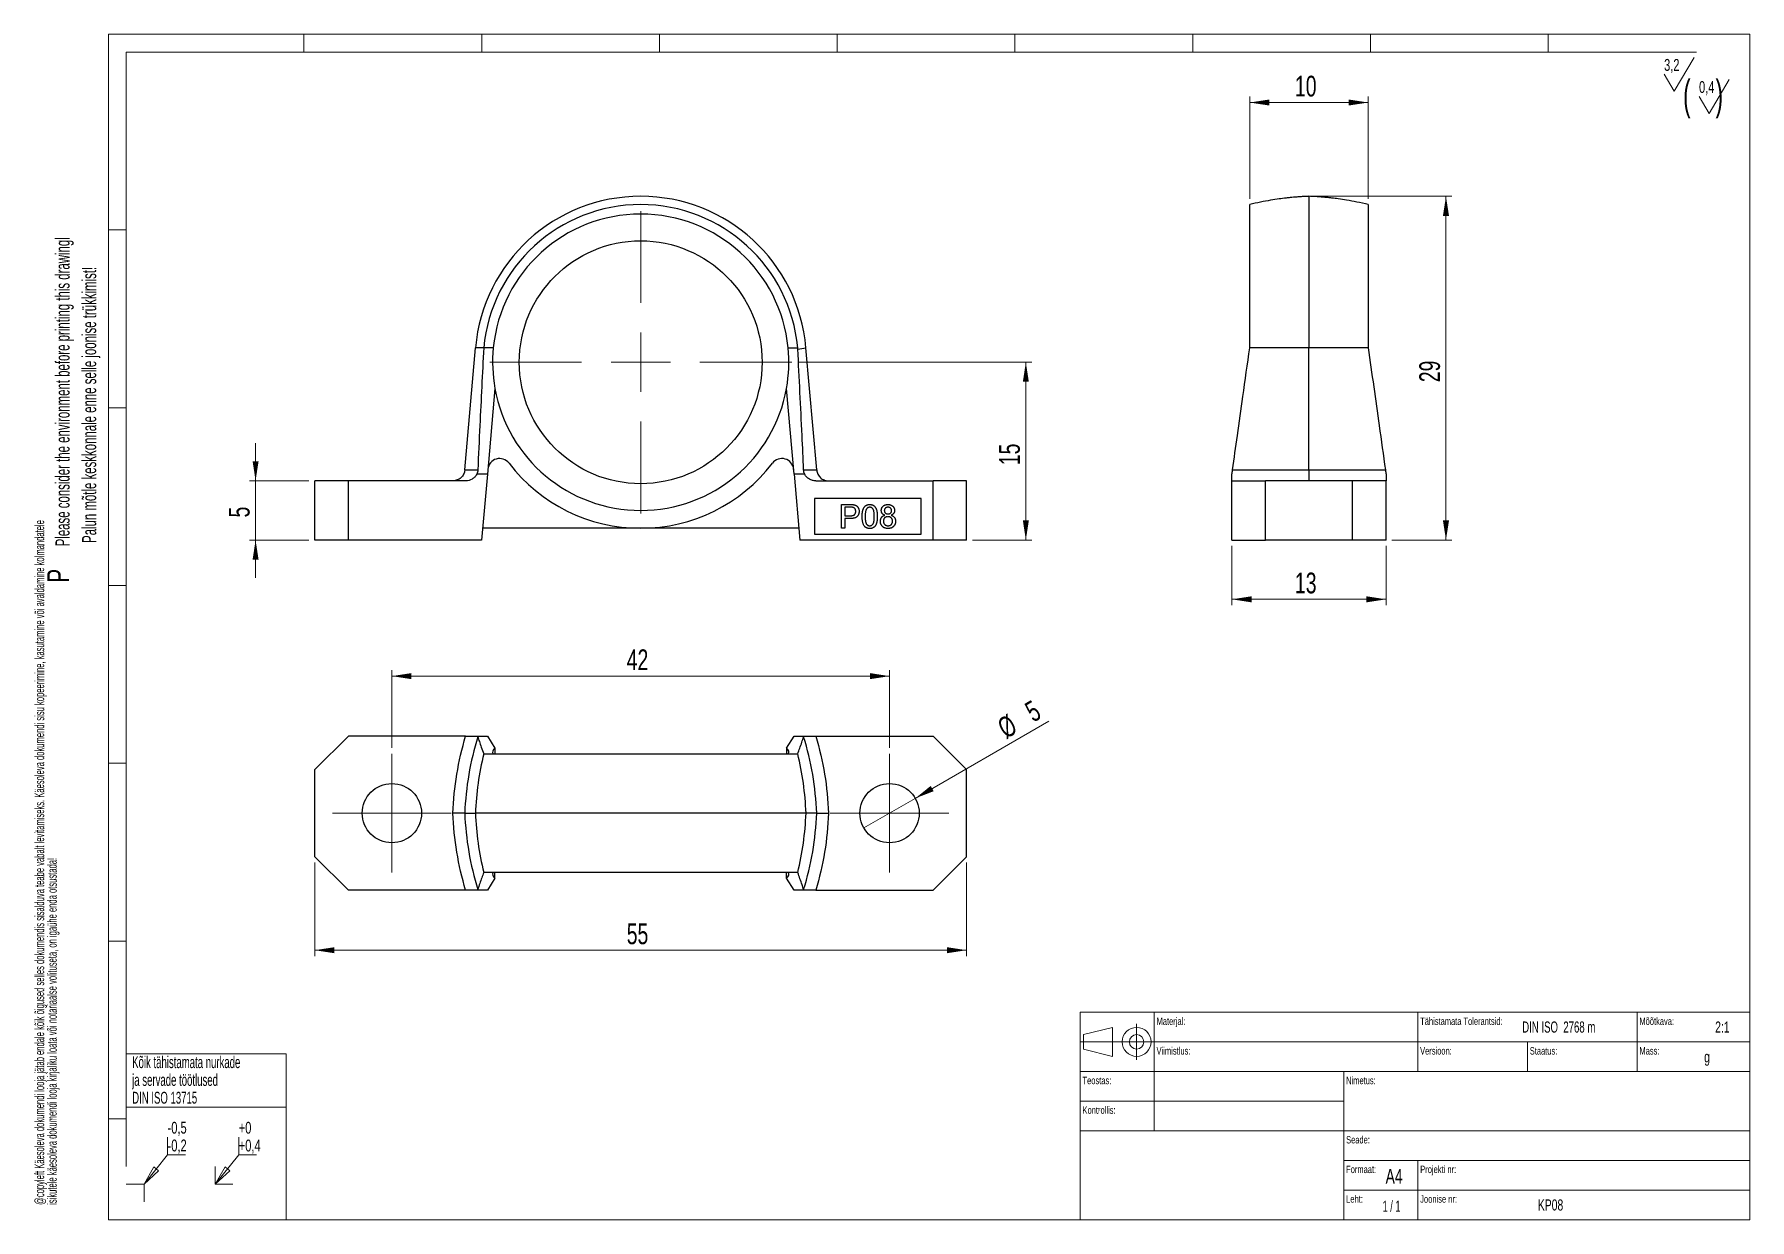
# Model space of a CAD drawing. Header units: millimetres. Extents: x 2 to 292, y 5 to 205.
import ezdxf

# ---------------------------------------------------------------- set-up
doc = ezdxf.new("R2010")
doc.units = ezdxf.units.MM
doc.linetypes.add('CENTERX2', pattern=[20.32, 12.7, -2.54, 2.54, -2.54])
doc.styles.add('SLDTEXTSTYLE0', font='TXT', dxfattribs={"width": 0.7})
doc.styles.add('SLDTEXTSTYLE1', font='TXT', dxfattribs={"width": 0.605})
doc.styles.add('SLDTEXTSTYLE2', font='TXT', dxfattribs={"width": 0.566667})
doc.styles.add('SLDTEXTSTYLE3', font='TXT', dxfattribs={"width": 0.62})
doc.styles.add('SLDTEXTSTYLE4', font='TXT', dxfattribs={"width": 0.646667})
doc.dimstyles.new('SLDDIMSTYLE0', dxfattribs={"dimtxt": 3.5, "dimasz": 3.302, "dimexe": 0, "dimexo": 0.0625, "dimgap": 0.875, "dimtad": 1, "dimlfac": 0.5, "dimrnd": 1e-09, "dimzin": 12, "dimdsep": 46, "dimtxsty": 'SLDTEXTSTYLE0', "dimsah": 1, "dimcen": 0.09, "dimadec": 0, "dimazin": 3, "dimtfac": 1, "dimtofl": 0, "dimtmove": 0, "dimatfit": 3, "dimfxl": 0, "dimfrac": 2, "dimtolj": 1, "dimtzin": 12, "dimarcsym": 0})
doc.dimstyles.new('SLDDIMSTYLE1', dxfattribs={"dimtxt": 3.5, "dimasz": 3.302, "dimexe": 0, "dimexo": 0.0625, "dimgap": 0.875, "dimtad": 1, "dimlfac": 0.5, "dimrnd": 1e-09, "dimzin": 12, "dimdsep": 46, "dimtxsty": 'SLDTEXTSTYLE0', "dimsah": 1, "dimcen": 0.09, "dimadec": 0, "dimazin": 3, "dimtfac": 1, "dimtmove": 0, "dimatfit": 0, "dimfxl": 0, "dimfrac": 2, "dimtolj": 1, "dimtzin": 12, "dimarcsym": 0})
doc.dimstyles.new('SLDDIMSTYLE2', dxfattribs={"dimtxt": 3.5, "dimasz": 3.302, "dimexe": 0, "dimexo": 0.0625, "dimgap": 0.875, "dimtad": 1, "dimlfac": 0.5, "dimrnd": 1e-09, "dimzin": 12, "dimdsep": 46, "dimtxsty": 'SLDTEXTSTYLE0', "dimblk1": 'NONE', "dimsah": 1, "dimcen": 0, "dimadec": 0, "dimazin": 3, "dimtfac": 1, "dimtmove": 0, "dimatfit": 3, "dimldrblk": 'NONE', "dimfxl": 0, "dimfrac": 2, "dimtolj": 1, "dimtzin": 12, "dimarcsym": 0})

# ---------------------------------------------------------------- blocks, each defined once
blk = doc.blocks.new('SW_NOTE_0')
at = {"color": 0, "linetype": 'Continuous', "lineweight": 0, "char_height": 2, "attachment_point": 1, "style": 'SLDTEXTSTYLE0'}
for s, insert in [('-0,5', (0, 2.58)), ('-0,2', (0, -0.42))]:
    blk.add_mtext(s, dxfattribs=dict(at, insert=insert))
blk = doc.blocks.new('Block5')
at = {"color": 7, "linetype": 'Continuous', "lineweight": 0}
blk.add_blockref('SW_NOTE_0', (0, 2.99), dxfattribs=at)
blk = doc.blocks.new('SW_NOTE_2')
at = {"color": 0, "linetype": 'Continuous', "lineweight": 0, "char_height": 2, "attachment_point": 1, "style": 'SLDTEXTSTYLE0'}
for s, insert in [('+0', (0, 2.58)), ('+0,4', (0, -0.42))]:
    blk.add_mtext(s, dxfattribs=dict(at, insert=insert))
blk = doc.blocks.new('Block9')
at = {"color": 7, "linetype": 'Continuous', "lineweight": 0}
blk.add_blockref('SW_NOTE_2', (0.01, 2.98), dxfattribs=at)
blk = doc.blocks.new('SW_NOTE_1')
at = {"color": 0, "linetype": 'Continuous', "lineweight": 0, "char_height": 2, "attachment_point": 1, "style": 'SLDTEXTSTYLE1'}
for s, insert in [('Kõik tähistamata nurkade', (0, 2.58)), ('ja servade töötlused', (0, -0.42)), ('DIN ISO 13715', (0, -3.42))]:
    blk.add_mtext(s, dxfattribs=dict(at, insert=insert))
blk = doc.blocks.new('Block7')
at = {"color": 7, "linetype": 'Continuous', "lineweight": 0}
blk.add_blockref('SW_NOTE_1', (-3.67, 5.9), dxfattribs=at)
blk = doc.blocks.new('SW_NOTE_3')
at = {"color": 0, "linetype": 'Continuous', "lineweight": 0, "attachment_point": 1, "rotation": 90}
for s, insert, char_height, style in [('Please consider the environment before printing this drawingl', (-3.38, 6.11), 2.3813, 'SLDTEXTSTYLE1'), ('Palun mõtle keskkonnale enne selle joonise trükkimist!', (1.11, 6.68), 2.3813, 'SLDTEXTSTYLE1'), ('P', (-4.77, 0), 3.7, 'SLDTEXTSTYLE0')]:
    blk.add_mtext(s, dxfattribs=dict(at, insert=insert, char_height=char_height, style=style))
blk = doc.blocks.new('SW_NOTE_4')
at = {"color": 0, "linetype": 'Continuous', "lineweight": 0, "char_height": 1.5875, "attachment_point": 1, "rotation": 90, "style": 'SLDTEXTSTYLE1'}
for s, insert in [('@copyleft Käesoleva dokumendi looja jätab endale kõik õigused selles dokumendis sisalduva teabe vabalt levitamiseks. Käesoleva dokumendi sisu kopeerimine, kasutamine või avaldamine kolmandatele', (-2.05, 0)), ('isikutele käesoleva dokumendi looja kirjaliku loata või notariaalse volituseta, on igaühe enda otsustada!', (0.07, 0))]:
    blk.add_mtext(s, dxfattribs=dict(at, insert=insert))
blk = doc.blocks.new('SW_SFSYMBOL_0')
at = {"color": 0, "linetype": 'Continuous', "lineweight": 0}
for q in [(5.06, 2.86), (0, 0)]:
    blk.add_line((1.69, -2.86), q, dxfattribs=at)
at = {"color": 0, "linetype": 'Continuous', "lineweight": 0, "insert": (0, 2.58), "char_height": 2, "attachment_point": 1, "style": 'SLDTEXTSTYLE0'}
blk.add_mtext('3,2', dxfattribs=at)
blk = doc.blocks.new('SW_SFSYMBOL_1')
at = {"color": 0, "linetype": 'Continuous', "lineweight": 0}
for q in [(5.06, 2.86), (0, 0)]:
    blk.add_line((1.69, -2.86), q, dxfattribs=at)
at = {"color": 0, "linetype": 'Continuous', "lineweight": 0, "insert": (0, 2.58), "char_height": 2, "attachment_point": 1, "style": 'SLDTEXTSTYLE0'}
blk.add_mtext('0,4', dxfattribs=at)
blk = doc.blocks.new('_D')
at = {"color": 7, "linetype": 'Continuous', "lineweight": 18}
for p, q in [((131.33, 149.67), (170.83, 149.67)), ((169.83, 119.67), (169.83, 149.67)), ((160.83, 119.67), (170.83, 119.67))]:
    blk.add_line(p, q, dxfattribs=at)
for points in [[(169.83, 149.67), (169.33, 146.37), (170.34, 146.37)], [(169.83, 119.67), (170.34, 122.97), (169.33, 122.97)]]:
    blk.add_solid(points, dxfattribs=at)
at = {"color": 7, "linetype": 'Continuous', "lineweight": 18, "insert": (165.32, 132.3), "char_height": 3.5, "attachment_point": 1, "rotation": 90, "style": 'SLDTEXTSTYLE0'}
blk.add_mtext('15', dxfattribs=at)
blk = doc.blocks.new('_D_1')
at = {"color": 7, "linetype": 'Continuous', "lineweight": 18}
for p, q in [((39.83, 129.67), (39.83, 136.02)), ((48.83, 129.67), (38.83, 129.67)), ((39.83, 119.67), (39.83, 129.67)), ((48.83, 119.67), (38.83, 119.67)), ((39.83, 119.67), (39.83, 113.32))]:
    blk.add_line(p, q, dxfattribs=at)
for points in [[(39.83, 129.67), (40.34, 132.97), (39.33, 132.97)], [(39.83, 119.67), (39.33, 116.37), (40.34, 116.37)]]:
    blk.add_solid(points, dxfattribs=at)
at = {"color": 7, "linetype": 'Continuous', "lineweight": 18, "insert": (35.32, 123.48), "char_height": 3.5, "attachment_point": 1, "rotation": 90, "style": 'SLDTEXTSTYLE0'}
blk.add_mtext('5', dxfattribs=at)
blk = doc.blocks.new('SW_CENTERMARKSYMBOL_0')
at = {"color": 0, "linetype": 'Continuous', "lineweight": 18}
for p, q in [((0, 10), (0, 25.49)), ((0, 0), (0, 5)), ((-10, 0), (-25.49, 0)), ((0, 0), (-5, 0)), ((0, 0), (0, -5)), ((0, 0), (5, 0)), ((10, 0), (25.49, 0)), ((0, -10), (0, -25.49))]:
    blk.add_line(p, q, dxfattribs=at)
blk = doc.blocks.new('_D_2')
at = {"color": 7, "linetype": 'Continuous', "lineweight": 18}
for p, q in [((218.62, 177.67), (241.74, 177.67)), ((240.74, 177.67), (240.74, 119.67)), ((231.62, 119.67), (241.74, 119.67))]:
    blk.add_line(p, q, dxfattribs=at)
for points in [[(240.74, 177.67), (240.23, 174.37), (241.25, 174.37)], [(240.74, 119.67), (241.25, 122.97), (240.23, 122.97)]]:
    blk.add_solid(points, dxfattribs=at)
at = {"color": 7, "linetype": 'Continuous', "lineweight": 18, "insert": (236.23, 146.3), "char_height": 3.5, "attachment_point": 1, "rotation": 90, "style": 'SLDTEXTSTYLE0'}
blk.add_mtext('29', dxfattribs=at)
blk = doc.blocks.new('_D_3')
at = {"color": 7, "linetype": 'Continuous', "lineweight": 18}
for p, q in [((204.62, 118.67), (204.62, 108.67)), ((230.62, 118.67), (230.62, 108.67)), ((204.62, 109.67), (230.62, 109.67))]:
    blk.add_line(p, q, dxfattribs=at)
for points in [[(204.62, 109.67), (207.92, 109.16), (207.92, 110.18)], [(230.62, 109.67), (227.32, 110.18), (227.32, 109.16)]]:
    blk.add_solid(points, dxfattribs=at)
at = {"color": 7, "linetype": 'Continuous', "lineweight": 18, "insert": (215.25, 114.18), "char_height": 3.5, "attachment_point": 1, "style": 'SLDTEXTSTYLE0'}
blk.add_mtext('13', dxfattribs=at)
blk = doc.blocks.new('_D_4')
at = {"color": 7, "linetype": 'Continuous', "lineweight": 18}
for p, q in [((207.62, 177.27), (207.62, 194.49)), ((227.62, 177.27), (227.62, 194.49)), ((227.62, 193.49), (207.62, 193.49))]:
    blk.add_line(p, q, dxfattribs=at)
for points in [[(207.62, 193.49), (210.92, 192.99), (210.92, 194)], [(227.62, 193.49), (224.32, 194), (224.32, 192.99)]]:
    blk.add_solid(points, dxfattribs=at)
at = {"color": 7, "linetype": 'Continuous', "lineweight": 18, "insert": (215.25, 198.01), "char_height": 3.5, "attachment_point": 1, "style": 'SLDTEXTSTYLE0'}
blk.add_mtext('10', dxfattribs=at)
blk = doc.blocks.new('_D_5')
at = {"color": 7, "linetype": 'Continuous', "lineweight": 18}
for q in [(173.69, 89.09), (142.5, 71.09)]:
    blk.add_line((151.16, 76.09), q, dxfattribs=at)
blk.add_solid([(151.16, 76.09), (154.28, 77.3), (153.77, 78.18)], dxfattribs=at)
at = {"color": 7, "linetype": 'Continuous', "lineweight": 18, "char_height": 3.5, "attachment_point": 1, "rotation": 30, "style": 'SLDTEXTSTYLE0'}
for s, insert in [('5', (169.35, 91.88)), ('%%c', (164.71, 89.1))]:
    blk.add_mtext(s, dxfattribs=dict(at, insert=insert))
blk = doc.blocks.new('_None')
blk = doc.blocks.new('_D_6')
at = {"color": 7, "linetype": 'Continuous', "lineweight": 18}
for p, q in [((62.83, 84.59), (62.83, 97.71)), ((146.83, 96.71), (62.83, 96.71)), ((146.83, 84.59), (146.83, 97.71))]:
    blk.add_line(p, q, dxfattribs=at)
for points in [[(62.83, 96.71), (66.14, 96.2), (66.14, 97.22)], [(146.83, 96.71), (143.53, 97.22), (143.53, 96.2)]]:
    blk.add_solid(points, dxfattribs=at)
at = {"color": 7, "linetype": 'Continuous', "lineweight": 18, "insert": (102.47, 101.22), "char_height": 3.5, "attachment_point": 1, "style": 'SLDTEXTSTYLE0'}
blk.add_mtext('42', dxfattribs=at)
blk = doc.blocks.new('_D_7')
at = {"color": 7, "linetype": 'Continuous', "lineweight": 18}
for p, q in [((49.83, 65.24), (49.83, 49.47)), ((159.83, 65.24), (159.83, 49.47)), ((49.83, 50.47), (159.83, 50.47))]:
    blk.add_line(p, q, dxfattribs=at)
for points in [[(49.83, 50.47), (53.14, 49.96), (53.14, 50.97)], [(159.83, 50.47), (156.53, 50.97), (156.53, 49.96)]]:
    blk.add_solid(points, dxfattribs=at)
at = {"color": 7, "linetype": 'Continuous', "lineweight": 18, "insert": (102.47, 54.98), "char_height": 3.5, "attachment_point": 1, "style": 'SLDTEXTSTYLE0'}
blk.add_mtext('55', dxfattribs=at)
blk = doc.blocks.new('SW_CENTERMARKSYMBOL_1')
at = {"color": 0, "linetype": 'Continuous', "lineweight": 18}
for p, q in [((0, 5), (0, 10)), ((0, 0), (0, 5)), ((-5, 0), (-10, 0)), ((0, 0), (-5, 0)), ((0, 0), (0, -5)), ((0, 0), (5, 0)), ((5, 0), (10, 0)), ((0, -5), (0, -10))]:
    blk.add_line(p, q, dxfattribs=at)
blk = doc.blocks.new('SW_CENTERMARKSYMBOL_2')
at = {"color": 0, "linetype": 'Continuous', "lineweight": 18}
for p, q in [((0, 5), (0, 10)), ((0, 0), (0, 5)), ((-5, 0), (-10, 0)), ((0, 0), (-5, 0)), ((0, 0), (0, -5)), ((0, 0), (5, 0)), ((5, 0), (10, 0)), ((0, -5), (0, -10))]:
    blk.add_line(p, q, dxfattribs=at)

msp = doc.modelspace()

# ---------------------------------------------------------------- linework, layer by layer
at = {"color": 7, "linetype": 'Continuous', "lineweight": 18}
for p, q in [((15, 205), (292, 205)), ((15, 205), (15, 5)), ((48, 205), (48, 202)), ((78, 205), (78, 202)), ((108, 205), (108, 202)), ((138, 205), (138, 202)), ((168, 205), (168, 202)), ((198, 205), (198, 202)), ((228, 205), (228, 202)), ((258, 205), (258, 202)), ((292, 205), (292, 5)), ((18, 202), (18, 14)), ((18, 202), (283, 202)), ((15, 172), (18, 172)), ((15, 142), (18, 142)), ((15, 112), (18, 112)), ((15, 82), (18, 82)), ((15, 52), (18, 52)), ((179, 30), (179, 40)), ((179, 40), (292, 40)), ((191.5, 30), (191.5, 40)), ((236, 30), (236, 40)), ((273, 40), (273, 30)), ((184.462, 37.44), (179.582, 36.22)), ((179.582, 36.22), (179.582, 33.78)), ((184.462, 32.56), (184.462, 37.44)), ((191.5, 35), (273, 35)), ((254.5, 35), (254.5, 30)), ((273, 35), (292, 35)), ((18, 33), (45, 33)), ((45, 33), (45, 5)), ((179.582, 33.78), (184.462, 32.56)), ((179, 30), (223.5, 30)), ((179, 30), (179, 5)), ((191.5, 30), (191.5, 20)), ((223.5, 20), (223.5, 30)), ((223.5, 30), (292, 30)), ((18, 24), (45, 24)), ((223.5, 25), (179, 25)), ((15, 22), (18, 22)), ((24.98, 18.948), (24.98, 15.948)), ((36.98, 18.948), (36.98, 15.948)), ((223.5, 20), (179, 20)), ((223.5, 15), (223.5, 20)), ((223.5, 20), (292, 20)), ((24.98, 15.948), (21, 11)), ((24.98, 15.948), (27.98, 15.948)), ((36.98, 15.948), (33, 11)), ((36.98, 15.948), (39.98, 15.948)), ((236, 15), (223.5, 15)), ((223.5, 15), (223.5, 5)), ((236, 5), (236, 15)), ((236, 15), (292, 15)), ((21, 11), (22.671, 13.891)), ((23.466, 13.252), (21, 11)), ((22.671, 13.891), (23.466, 13.252)), ((33, 11), (33, 14)), ((33, 11), (34.671, 13.891)), ((35.466, 13.252), (33, 11)), ((34.671, 13.891), (35.466, 13.252)), ((18, 11), (21, 11)), ((21, 11), (21, 8)), ((33, 11), (36, 11)), ((236, 10), (223.5, 10)), ((236, 10), (292, 10)), ((15, 5), (292, 5))]:
    msp.add_line(p, q, dxfattribs=at)
at = {"color": 7, "linetype": 'Continuous', "lineweight": 25}
for p, q in [((217.618, 177.667), (217.618, 152.108)), ((207.618, 152.108), (207.618, 176.273)), ((227.618, 176.273), (227.618, 152.108)), ((75.137, 131.493), (76.941, 152.108)), ((78.34, 152.108), (76.941, 152.108)), ((79.954, 152.108), (78.34, 152.108)), ((129.715, 152.108), (131.328, 152.108)), ((131.341, 151.863), (132.728, 152.108)), ((134.531, 131.493), (132.728, 152.108)), ((217.618, 152.108), (207.618, 152.108)), ((217.618, 131.493), (217.618, 152.108)), ((227.618, 152.108), (217.618, 152.108)), ((80.225, 145.267), (78.956, 130.761)), ((130.713, 130.761), (129.444, 145.267)), ((78.956, 130.761), (77.152, 130.761)), ((78.956, 130.761), (77.985, 119.667)), ((132.516, 130.761), (130.713, 130.761)), ((130.713, 130.761), (131.684, 119.667)), ((49.834, 119.667), (49.834, 129.667)), ((55.491, 129.667), (49.834, 129.667)), ((55.491, 119.667), (55.491, 129.667)), ((75.288, 129.667), (55.491, 129.667)), ((134.381, 129.667), (154.178, 129.667)), ((154.178, 119.667), (154.178, 129.667)), ((159.834, 129.667), (154.178, 129.667)), ((159.834, 119.667), (159.834, 129.667)), ((204.618, 129.667), (210.275, 129.667)), ((204.618, 119.667), (204.618, 129.667)), ((210.275, 119.667), (210.275, 129.667)), ((224.962, 129.667), (210.275, 129.667)), ((224.962, 119.667), (224.962, 129.667)), ((230.618, 129.667), (224.962, 129.667)), ((230.618, 119.667), (230.618, 129.667)), ((152.178, 126.667), (134.178, 126.667)), ((134.178, 126.667), (134.178, 120.667)), ((138.716, 121.667), (138.716, 125.667)), ((138.716, 125.667), (140.186, 125.667)), ((140.235, 125.206), (139.28, 125.206)), ((139.28, 125.206), (139.28, 123.77)), ((152.178, 120.667), (152.178, 126.667)), ((104.834, 121.667), (78.16, 121.667)), ((131.509, 121.667), (104.834, 121.667)), ((139.28, 121.667), (138.716, 121.667)), ((139.28, 123.77), (140.245, 123.77)), ((140.26, 123.308), (139.28, 123.308)), ((139.28, 123.308), (139.28, 121.667)), ((55.491, 119.667), (49.834, 119.667)), ((77.985, 119.667), (55.491, 119.667)), ((154.178, 119.667), (131.684, 119.667)), ((134.178, 120.667), (152.178, 120.667)), ((159.834, 119.667), (154.178, 119.667)), ((204.618, 119.667), (210.275, 119.667)), ((224.962, 119.667), (210.275, 119.667)), ((230.618, 119.667), (224.962, 119.667)), ((55.491, 86.588), (49.834, 80.931)), ((75.288, 86.588), (55.491, 86.588)), ((77.152, 86.588), (78.956, 86.588)), ((78.956, 86.588), (80.225, 84.549)), ((80.225, 84.549), (80.225, 83.588)), ((129.444, 84.549), (130.713, 86.588)), ((129.444, 84.549), (129.444, 83.588)), ((130.713, 86.588), (132.516, 86.588)), ((134.381, 86.588), (154.178, 86.588)), ((159.834, 80.931), (154.178, 86.588)), ((78.34, 83.588), (131.328, 83.588)), ((49.834, 66.245), (49.834, 80.931)), ((159.834, 66.245), (159.834, 80.931)), ((75.137, 73.588), (76.941, 73.588)), ((132.728, 73.588), (76.941, 73.588)), ((134.531, 73.588), (132.728, 73.588)), ((55.491, 60.588), (49.834, 66.245)), ((159.834, 66.245), (154.178, 60.588)), ((131.328, 63.588), (78.34, 63.588)), ((80.225, 62.627), (78.956, 60.588)), ((80.225, 62.627), (80.225, 63.588)), ((129.444, 62.627), (129.444, 63.588)), ((130.713, 60.588), (129.444, 62.627)), ((75.288, 60.588), (55.491, 60.588)), ((78.956, 60.588), (77.152, 60.588)), ((132.516, 60.588), (130.713, 60.588)), ((134.381, 60.588), (154.178, 60.588))]:
    msp.add_line(p, q, dxfattribs=at)
at = {"color": 7, "linetype": 'CENTERX2', "lineweight": 18}
for p, q in [((188.532, 38.022), (188.532, 31.977)), ((179, 35), (191.5, 35))]:
    msp.add_line(p, q, dxfattribs=at)
at = {"color": 7, "linetype": 'Continuous', "lineweight": 25}
for centre, radius in [((104.834, 149.667), 20.494), ((62.834, 73.588), 5), ((146.834, 73.588), 5)]:
    msp.add_circle(centre, radius, dxfattribs=at)
at = {"color": 7, "linetype": 'Continuous', "lineweight": 18}
for radius in [2.44, 1.22]:
    msp.add_circle((188.532, 35), radius, dxfattribs=at)
at = {"color": 7, "linetype": 'Continuous', "lineweight": 25}
for centre, radius, start, end in [((104.834, 149.667), 28, 5, 175), ((104.834, 149.667), 26.606, 5.26267, 174.73733), ((104.834, 149.667), 25, 5.60182, 174.39818), ((104.834, 149.667), 25, 174.39818, 190.13686), ((104.834, 149.667), 25, 349.86314, 5.60182), ((104.834, 149.667), 25, 190.13686, 349.86314), ((81.021, 131.421), 2, 37.45956, 175), ((128.648, 131.421), 2, 5, 142.54044), ((104.834, 149.667), 28, 217.45956, 322.54044), ((126.905, 71.693), 50, 166.23795, 177.82853), ((82.041, 71.697), 50.723, 2.13646, 13.59798), ((126.905, 75.482), 50, 182.17147, 193.76205), ((82.041, 75.479), 50.723, 346.40202, 357.86354)]:
    msp.add_arc(centre, radius, start, end, dxfattribs=at)
for centre, start_param, end_param in [((104.834, 83.931), 2.9646711, 3.2393628), ((104.834, 83.931), 6.1854152, 6.4601068), ((104.834, 63.245), 3.0438225, 3.3185142), ((104.834, 63.245), 6.1062638, 6.3809554)]:
    msp.add_ellipse(centre, major_axis=(25, 0), ratio=0.1405408, start_param=start_param, end_param=end_param, dxfattribs=at)
for points, knots in [([(217.618, 177.667), (217.338, 177.655), (216.846, 177.634), (216.21, 177.595), (215.755, 177.563), (215.375, 177.533), (214.955, 177.496), (214.404, 177.444), (213.597, 177.356), (212.495, 177.216), (211.06, 176.994), (209.398, 176.688), (208.225, 176.413), (207.609, 176.269)], [0, 0, 0, 0, 0.0830551, 0.1460246, 0.1888605, 0.2181803, 0.2589939, 0.3137121, 0.3823478, 0.4994622, 0.6429077, 0.8126353, 1, 1, 1, 1]), ([(227.628, 176.269), (226.982, 176.42), (225.768, 176.703), (224.075, 177.011), (222.67, 177.225), (221.628, 177.357), (220.887, 177.438), (220.28, 177.497), (219.583, 177.556), (218.675, 177.621), (217.995, 177.651), (217.618, 177.667)], [0, 0, 0, 0, 0.19650982, 0.36929436, 0.50969494, 0.61767035, 0.68071268, 0.73038334, 0.79837003, 0.8882677, 1, 1, 1, 1]), ([(78.34, 152.108), (78.224, 149.921), (78.111, 147.734), (78.002, 145.547), (77.892, 143.36), (77.785, 141.172), (77.682, 138.985), (77.563, 136.49), (77.45, 133.996), (77.34, 131.501)], [0, 0, 0, 0, 0.003316968, 0.003316968, 0.003316968, 0.006633936, 0.006633936, 0.006633936, 0.010416775, 0.010416775, 0.010416775, 0.010416775]), ([(132.329, 131.501), (132.244, 133.442), (132.156, 135.383), (132.065, 137.324), (131.952, 139.748), (131.836, 142.171), (131.715, 144.594), (131.594, 147.017), (131.47, 149.44), (131.341, 151.863)], [0.000373574, 0.000373574, 0.000373574, 0.000373574, 0.003316968, 0.003316968, 0.003316968, 0.006991834, 0.006991834, 0.006991834, 0.010666736, 0.010666736, 0.010666736, 0.010666736]), ([(204.722, 131.501), (204.995, 133.442), (205.268, 135.383), (205.541, 137.324), (205.848, 139.512), (206.156, 141.699), (206.463, 143.886), (206.848, 146.627), (207.233, 149.367), (207.618, 152.108)], [0.000373574, 0.000373574, 0.000373574, 0.000373574, 0.003316968, 0.003316968, 0.003316968, 0.006633936, 0.006633936, 0.006633936, 0.010790349, 0.010790349, 0.010790349, 0.010790349]), ([(227.618, 152.108), (227.926, 149.921), (228.233, 147.734), (228.541, 145.547), (228.848, 143.36), (229.155, 141.172), (229.463, 138.985), (229.813, 136.49), (230.164, 133.996), (230.515, 131.501)], [0, 0, 0, 0, 0.003316968, 0.003316968, 0.003316968, 0.006633936, 0.006633936, 0.006633936, 0.010416775, 0.010416775, 0.010416775, 0.010416775]), ([(75.137, 131.493), (75.116, 131.244), (75.048, 131.005), (74.829, 130.56), (74.678, 130.36), (74.313, 130.026), (74.099, 129.893), (73.64, 129.714), (73.39, 129.667), (73.144, 129.667)], [0, 0, 0, 0, 0.25, 0.25, 0.5, 0.5, 0.75, 0.75, 1, 1, 1, 1]), ([(77.152, 130.761), (77.063, 130.593), (76.951, 130.441), (76.687, 130.17), (76.536, 130.053), (76.047, 129.769), (75.67, 129.667), (75.288, 129.667)], [0, 0, 0, 0, 0.25, 0.25, 0.5, 0.5, 1, 1, 1, 1]), ([(134.381, 129.667), (134.19, 129.667), (134.003, 129.692), (133.638, 129.789), (133.46, 129.863), (133.134, 130.051), (132.982, 130.17), (132.719, 130.44), (132.606, 130.593), (132.516, 130.761)], [0, 0, 0, 0, 0.25, 0.25, 0.5, 0.5, 0.75, 0.75, 1, 1, 1, 1]), ([(134.531, 131.493), (134.553, 131.244), (134.62, 131.005), (134.84, 130.56), (134.991, 130.36), (135.355, 130.026), (135.569, 129.893), (136.029, 129.714), (136.279, 129.667), (136.525, 129.667)], [0, 0, 0, 0, 0.25, 0.25, 0.5, 0.5, 0.75, 0.75, 1, 1, 1, 1]), ([(204.618, 129.667), (204.618, 129.667), (204.618, 129.692), (204.618, 129.789), (204.618, 129.863), (204.618, 130.051), (204.618, 130.17), (204.618, 130.44), (204.618, 130.593), (204.618, 130.761)], [0, 0, 0, 0, 0.25, 0.25, 0.5, 0.5, 0.75, 0.75, 1, 1, 1, 1]), ([(204.722, 131.501), (206.813, 131.498), (208.939, 131.497), (213.253, 131.494), (215.432, 131.493), (217.618, 131.493)], [0, 0, 0, 0, 0.5, 0.5, 1, 1, 1, 1]), ([(217.618, 131.493), (217.618, 131.244), (217.618, 131.005), (217.618, 130.56), (217.618, 130.36), (217.618, 130.026), (217.618, 129.893), (217.618, 129.714), (217.618, 129.667), (217.618, 129.667)], [0, 0, 0, 0, 0.25, 0.25, 0.5, 0.5, 0.75, 0.75, 1, 1, 1, 1]), ([(230.618, 130.761), (230.618, 130.593), (230.618, 130.441), (230.618, 130.17), (230.618, 130.053), (230.618, 129.769), (230.618, 129.667), (230.618, 129.667)], [0, 0, 0, 0, 0.25, 0.25, 0.5, 0.5, 1, 1, 1, 1]), ([(140.186, 125.667), (140.246, 125.667), (140.361, 125.666), (140.521, 125.659), (140.658, 125.649), (140.741, 125.636), (140.778, 125.63)], [0, 0, 0, 0, 0.3071626, 0.5768529, 0.806633, 1, 1, 1, 1]), ([(140.696, 125.17), (140.685, 125.173), (140.66, 125.179), (140.618, 125.186), (140.571, 125.193), (140.516, 125.197), (140.455, 125.201), (140.388, 125.203), (140.314, 125.205), (140.262, 125.205), (140.235, 125.206)], [0, 0, 0, 0, 0.076383, 0.1659855, 0.2707149, 0.3888241, 0.5206019, 0.6660295, 0.8252435, 1, 1, 1, 1]), ([(140.245, 123.77), (140.283, 123.77), (140.357, 123.772), (140.465, 123.78), (140.563, 123.795), (140.653, 123.816), (140.734, 123.842), (140.807, 123.875), (140.871, 123.914), (140.926, 123.96), (140.973, 124.011), (141.014, 124.066), (141.049, 124.127), (141.077, 124.193), (141.1, 124.263), (141.115, 124.338), (141.125, 124.418), (141.126, 124.473), (141.126, 124.501)], [0, 0, 0, 0, 0.087731, 0.1690057, 0.2448021, 0.3142318, 0.3789416, 0.4391719, 0.4957867, 0.5494348, 0.6020003, 0.6542545, 0.7069047, 0.7612021, 0.8168623, 0.87467, 0.9360077, 1, 1, 1, 1]), ([(141.69, 124.517), (141.689, 124.476), (141.688, 124.394), (141.673, 124.275), (141.649, 124.159), (141.614, 124.049), (141.571, 123.944), (141.517, 123.843), (141.454, 123.748), (141.382, 123.657), (141.296, 123.573), (141.194, 123.501), (141.076, 123.441), (140.942, 123.393), (140.794, 123.355), (140.63, 123.327), (140.45, 123.311), (140.325, 123.309), (140.26, 123.308)], [0, 0, 0, 0, 0.05804807, 0.11421276, 0.16889165, 0.22262627, 0.27565123, 0.32872503, 0.38165879, 0.43595344, 0.49126386, 0.54899259, 0.61041655, 0.67624796, 0.74740947, 0.82486649, 0.90902599, 1, 1, 1, 1]), ([(141.126, 124.501), (141.125, 124.542), (141.123, 124.621), (141.099, 124.734), (141.063, 124.839), (141.01, 124.934), (140.947, 125.016), (140.873, 125.084), (140.789, 125.138), (140.727, 125.16), (140.696, 125.17)], [0, 0, 0, 0, 0.1428946, 0.2768798, 0.4054067, 0.5318334, 0.654225, 0.7698109, 0.8841097, 1, 1, 1, 1]), ([(140.778, 125.63), (140.825, 125.621), (140.914, 125.603), (141.041, 125.562), (141.156, 125.51), (141.26, 125.446), (141.355, 125.37), (141.438, 125.28), (141.512, 125.176), (141.574, 125.059), (141.627, 124.934), (141.663, 124.8), (141.687, 124.661), (141.689, 124.566), (141.69, 124.517)], [0, 0, 0, 0, 0.0892425, 0.1729768, 0.2526551, 0.3289534, 0.4046881, 0.4814989, 0.5618701, 0.645629, 0.7322912, 0.8191788, 0.9080747, 1, 1, 1, 1]), ([(142.203, 123.64), (142.204, 123.697), (142.205, 123.809), (142.211, 123.973), (142.222, 124.128), (142.238, 124.276), (142.258, 124.415), (142.283, 124.546), (142.311, 124.669), (142.345, 124.783), (142.383, 124.891), (142.425, 124.992), (142.473, 125.085), (142.523, 125.172), (142.579, 125.25), (142.638, 125.324), (142.703, 125.389), (142.772, 125.448), (142.845, 125.499), (142.923, 125.544), (143.005, 125.583), (143.093, 125.613), (143.184, 125.637), (143.281, 125.655), (143.381, 125.666), (143.45, 125.667), (143.485, 125.667)], [0, 0, 0, 0, 0.0631145, 0.1236146, 0.1809737, 0.2352615, 0.2871007, 0.3360307, 0.3823823, 0.4263341, 0.4682107, 0.5082496, 0.5466283, 0.5836495, 0.6189943, 0.653583, 0.6871561, 0.7204222, 0.7532302, 0.7862602, 0.819504, 0.8535453, 0.8883083, 0.9239959, 0.9613503, 1, 1, 1, 1]), ([(142.948, 124.932), (142.929, 124.9), (142.888, 124.832), (142.843, 124.715), (142.803, 124.582), (142.771, 124.429), (142.747, 124.258), (142.728, 124.069), (142.719, 123.861), (142.717, 123.717), (142.716, 123.642)], [0, 0, 0, 0, 0.08388811, 0.17715403, 0.28251364, 0.39939986, 0.52949081, 0.67280218, 0.82953576, 1, 1, 1, 1]), ([(143.48, 125.206), (143.453, 125.205), (143.401, 125.204), (143.324, 125.19), (143.252, 125.169), (143.183, 125.139), (143.118, 125.099), (143.056, 125.052), (142.999, 124.996), (142.965, 124.953), (142.948, 124.932)], [0, 0, 0, 0, 0.1276648, 0.2517386, 0.3727533, 0.4921468, 0.6140696, 0.7371973, 0.865607, 1, 1, 1, 1]), ([(144.254, 123.642), (144.254, 123.717), (144.253, 123.861), (144.243, 124.068), (144.226, 124.254), (144.204, 124.421), (144.174, 124.569), (144.137, 124.697), (144.094, 124.805), (144.042, 124.894), (143.985, 124.968), (143.925, 125.032), (143.861, 125.086), (143.792, 125.129), (143.72, 125.164), (143.644, 125.188), (143.563, 125.203), (143.508, 125.205), (143.48, 125.206)], [0, 0, 0, 0, 0.1156291, 0.221541, 0.3170479, 0.4031509, 0.4801812, 0.5476494, 0.6070358, 0.6586524, 0.7057229, 0.7498041, 0.7925868, 0.833874, 0.8747684, 0.9152227, 0.9568807, 1, 1, 1, 1]), ([(143.485, 125.667), (143.537, 125.666), (143.638, 125.663), (143.785, 125.639), (143.924, 125.597), (144.054, 125.541), (144.174, 125.47), (144.28, 125.384), (144.373, 125.283), (144.451, 125.167), (144.519, 125.039), (144.579, 124.897), (144.634, 124.743), (144.673, 124.605), (144.7, 124.485), (144.719, 124.387), (144.734, 124.281), (144.746, 124.167), (144.755, 124.046), (144.762, 123.918), (144.766, 123.782), (144.767, 123.688), (144.767, 123.64)], [0, 0, 0, 0, 0.0567243, 0.1114372, 0.1643678, 0.2164354, 0.2676415, 0.3173598, 0.3674731, 0.4182104, 0.4714043, 0.5279657, 0.5880611, 0.6521343, 0.6863448, 0.7232637, 0.7626103, 0.8047389, 0.8494303, 0.8967113, 0.9468896, 1, 1, 1, 1]), ([(145.434, 124.658), (145.435, 124.693), (145.437, 124.762), (145.451, 124.863), (145.475, 124.96), (145.509, 125.052), (145.552, 125.141), (145.605, 125.224), (145.667, 125.304), (145.739, 125.378), (145.819, 125.446), (145.905, 125.506), (145.999, 125.555), (146.098, 125.596), (146.203, 125.628), (146.315, 125.65), (146.433, 125.664), (146.514, 125.666), (146.556, 125.667)], [0, 0, 0, 0, 0.0621314, 0.1219658, 0.1805702, 0.238576, 0.2960002, 0.354359, 0.4137812, 0.475098, 0.5372799, 0.598918, 0.6612351, 0.724322, 0.7892172, 0.8563967, 0.9265078, 1, 1, 1, 1]), ([(146.04, 123.861), (145.991, 123.88), (145.898, 123.917), (145.772, 123.99), (145.665, 124.074), (145.58, 124.171), (145.514, 124.279), (145.467, 124.396), (145.439, 124.524), (145.436, 124.613), (145.434, 124.658)], [0, 0, 0, 0, 0.1453592, 0.2787018, 0.4036022, 0.5216688, 0.6375207, 0.7537042, 0.8732128, 1, 1, 1, 1]), ([(146.562, 125.206), (146.539, 125.205), (146.493, 125.205), (146.426, 125.196), (146.363, 125.185), (146.304, 125.167), (146.249, 125.143), (146.198, 125.115), (146.151, 125.083), (146.095, 125.033), (146.036, 124.962), (145.984, 124.867), (145.953, 124.764), (145.949, 124.693), (145.947, 124.656)], [0, 0, 0, 0, 0.0762359, 0.1486181, 0.2182394, 0.2842517, 0.3482575, 0.4106562, 0.4728624, 0.5341947, 0.6534761, 0.7677668, 0.8817126, 1, 1, 1, 1]), ([(145.947, 124.656), (145.948, 124.615), (145.951, 124.536), (145.983, 124.424), (146.033, 124.324), (146.092, 124.251), (146.148, 124.201), (146.195, 124.168), (146.246, 124.139), (146.302, 124.117), (146.362, 124.098), (146.426, 124.087), (146.495, 124.078), (146.543, 124.078), (146.567, 124.077)], [0, 0, 0, 0, 0.1273939, 0.2461816, 0.361268, 0.4771403, 0.5363266, 0.5956719, 0.656619, 0.7188356, 0.7835816, 0.8515878, 0.9239265, 1, 1, 1, 1]), ([(146.556, 125.667), (146.597, 125.666), (146.679, 125.664), (146.797, 125.651), (146.91, 125.628), (147.017, 125.595), (147.117, 125.553), (147.211, 125.501), (147.299, 125.441), (147.379, 125.371), (147.452, 125.296), (147.516, 125.215), (147.57, 125.13), (147.615, 125.041), (147.648, 124.948), (147.673, 124.851), (147.688, 124.749), (147.689, 124.681), (147.69, 124.646)], [0, 0, 0, 0, 0.0732007, 0.1425868, 0.2096248, 0.2748829, 0.3379306, 0.4004618, 0.4625006, 0.5250055, 0.5866889, 0.6468128, 0.7052153, 0.762881, 0.8207275, 0.8792955, 0.9385112, 1, 1, 1, 1]), ([(147.178, 124.632), (147.176, 124.671), (147.172, 124.747), (147.141, 124.856), (147.088, 124.955), (147.028, 125.028), (146.972, 125.08), (146.925, 125.114), (146.874, 125.142), (146.819, 125.165), (146.76, 125.184), (146.698, 125.196), (146.631, 125.205), (146.586, 125.205), (146.562, 125.206)], [0, 0, 0, 0, 0.1233861, 0.2414347, 0.3574485, 0.4767139, 0.5378896, 0.5992704, 0.6603521, 0.7230069, 0.7878755, 0.8553601, 0.9253732, 1, 1, 1, 1]), ([(146.567, 124.077), (146.591, 124.078), (146.637, 124.078), (146.704, 124.087), (146.768, 124.099), (146.827, 124.116), (146.881, 124.139), (146.931, 124.167), (146.978, 124.199), (147.033, 124.249), (147.091, 124.32), (147.141, 124.416), (147.173, 124.521), (147.176, 124.594), (147.178, 124.632)], [0, 0, 0, 0, 0.0768427, 0.1498391, 0.2183794, 0.284997, 0.3476577, 0.4098472, 0.4699358, 0.5304196, 0.6487517, 0.7637749, 0.8787495, 1, 1, 1, 1]), ([(147.69, 124.646), (147.689, 124.602), (147.686, 124.515), (147.657, 124.391), (147.611, 124.275), (147.545, 124.169), (147.462, 124.073), (147.358, 123.99), (147.236, 123.917), (147.145, 123.88), (147.097, 123.861)], [0, 0, 0, 0, 0.1248351, 0.2447781, 0.360989, 0.4779642, 0.5969221, 0.7215908, 0.8550979, 1, 1, 1, 1]), ([(142.592, 122.001), (142.56, 122.047), (142.495, 122.141), (142.418, 122.302), (142.35, 122.479), (142.296, 122.676), (142.254, 122.891), (142.224, 123.124), (142.207, 123.376), (142.204, 123.55), (142.203, 123.64)], [0, 0, 0, 0, 0.0974207, 0.2008856, 0.311172, 0.4297979, 0.5577399, 0.6947153, 0.8421299, 1, 1, 1, 1]), ([(143.485, 121.616), (143.439, 121.617), (143.349, 121.62), (143.217, 121.637), (143.093, 121.668), (142.977, 121.709), (142.869, 121.764), (142.768, 121.832), (142.674, 121.909), (142.619, 121.97), (142.592, 122.001)], [0, 0, 0, 0, 0.1379032, 0.2688733, 0.3951781, 0.5170892, 0.636743, 0.7562218, 0.8766284, 1, 1, 1, 1]), ([(142.716, 123.642), (142.717, 123.565), (142.717, 123.417), (142.728, 123.207), (142.745, 123.017), (142.768, 122.848), (142.799, 122.7), (142.837, 122.573), (142.881, 122.465), (142.934, 122.378), (142.993, 122.307), (143.054, 122.246), (143.117, 122.194), (143.184, 122.151), (143.255, 122.118), (143.329, 122.094), (143.406, 122.08), (143.459, 122.078), (143.485, 122.077)], [0, 0, 0, 0, 0.1184055, 0.2266543, 0.3240923, 0.4117048, 0.4890259, 0.5569094, 0.6162333, 0.6673493, 0.7135124, 0.7576965, 0.7994925, 0.8399761, 0.8798857, 0.9191487, 0.9592274, 1, 1, 1, 1]), ([(143.485, 122.077), (143.512, 122.078), (143.564, 122.08), (143.642, 122.094), (143.715, 122.119), (143.786, 122.151), (143.853, 122.194), (143.917, 122.246), (143.978, 122.307), (144.036, 122.378), (144.089, 122.466), (144.133, 122.574), (144.171, 122.701), (144.202, 122.849), (144.225, 123.018), (144.243, 123.207), (144.253, 123.418), (144.254, 123.565), (144.254, 123.642)], [0, 0, 0, 0, 0.04078185, 0.08086959, 0.12026817, 0.16018685, 0.20045974, 0.24226518, 0.28645926, 0.33295208, 0.38443053, 0.44338913, 0.51168147, 0.58902003, 0.67624519, 0.77370519, 0.88156777, 1, 1, 1, 1]), ([(144.767, 123.64), (144.767, 123.583), (144.766, 123.472), (144.76, 123.309), (144.748, 123.155), (144.734, 123.008), (144.712, 122.87), (144.689, 122.739), (144.66, 122.616), (144.626, 122.501), (144.588, 122.394), (144.547, 122.294), (144.501, 122.2), (144.449, 122.114), (144.394, 122.034), (144.335, 121.961), (144.27, 121.895), (144.201, 121.836), (144.128, 121.784), (144.05, 121.739), (143.967, 121.701), (143.88, 121.669), (143.788, 121.646), (143.691, 121.628), (143.59, 121.617), (143.521, 121.616), (143.485, 121.616)], [0, 0, 0, 0, 0.0628739, 0.1228366, 0.1796566, 0.23396, 0.285595, 0.3345131, 0.3809048, 0.4248946, 0.466529, 0.5064883, 0.5450316, 0.5818312, 0.6174483, 0.6520669, 0.6858797, 0.7191746, 0.7521816, 0.7852402, 0.8186564, 0.8525477, 0.8876263, 0.9236351, 0.9610218, 1, 1, 1, 1]), ([(145.28, 122.845), (145.281, 122.877), (145.282, 122.94), (145.29, 123.032), (145.307, 123.12), (145.329, 123.204), (145.356, 123.285), (145.389, 123.361), (145.43, 123.433), (145.476, 123.501), (145.528, 123.565), (145.586, 123.623), (145.649, 123.676), (145.716, 123.725), (145.79, 123.766), (145.868, 123.804), (145.952, 123.836), (146.01, 123.853), (146.04, 123.861)], [0, 0, 0, 0, 0.0698341, 0.1370265, 0.2014823, 0.2645399, 0.3259726, 0.3863863, 0.4457608, 0.5056119, 0.5651144, 0.6247504, 0.684179, 0.7442191, 0.8051791, 0.8683949, 0.9332039, 1, 1, 1, 1]), ([(146.562, 121.616), (146.515, 121.617), (146.424, 121.619), (146.289, 121.635), (146.162, 121.663), (146.042, 121.702), (145.928, 121.75), (145.822, 121.812), (145.723, 121.884), (145.632, 121.966), (145.549, 122.056), (145.477, 122.153), (145.416, 122.255), (145.366, 122.362), (145.328, 122.476), (145.301, 122.594), (145.283, 122.718), (145.281, 122.802), (145.28, 122.845)], [0, 0, 0, 0, 0.0704416, 0.1380893, 0.2031777, 0.2661387, 0.3279288, 0.3891904, 0.4502536, 0.5123466, 0.5738427, 0.6339326, 0.6934598, 0.7524794, 0.8123859, 0.8730705, 0.9351843, 1, 1, 1, 1]), ([(146.551, 123.616), (146.522, 123.615), (146.466, 123.614), (146.385, 123.604), (146.308, 123.587), (146.235, 123.563), (146.167, 123.532), (146.105, 123.494), (146.046, 123.45), (145.994, 123.399), (145.947, 123.343), (145.906, 123.283), (145.87, 123.221), (145.843, 123.154), (145.819, 123.084), (145.805, 123.01), (145.795, 122.934), (145.793, 122.881), (145.793, 122.855)], [0, 0, 0, 0, 0.0709525, 0.1390889, 0.2035598, 0.2664238, 0.3275166, 0.3878609, 0.4478988, 0.5088188, 0.5694825, 0.6290357, 0.6883785, 0.748068, 0.8086302, 0.8702311, 0.9336826, 1, 1, 1, 1]), ([(145.793, 122.855), (145.794, 122.822), (145.796, 122.756), (145.811, 122.658), (145.838, 122.562), (145.871, 122.468), (145.919, 122.379), (145.983, 122.3), (146.062, 122.233), (146.153, 122.177), (146.252, 122.132), (146.355, 122.101), (146.46, 122.081), (146.531, 122.079), (146.566, 122.077)], [0, 0, 0, 0, 0.0798233, 0.1598568, 0.2397327, 0.3213646, 0.4025837, 0.4832656, 0.566017, 0.6530714, 0.7418557, 0.8285909, 0.9142807, 1, 1, 1, 1]), ([(147.331, 122.839), (147.331, 122.866), (147.33, 122.92), (147.32, 122.999), (147.303, 123.074), (147.281, 123.147), (147.251, 123.215), (147.215, 123.28), (147.171, 123.339), (147.123, 123.396), (147.068, 123.448), (147.008, 123.493), (146.943, 123.532), (146.874, 123.562), (146.8, 123.586), (146.721, 123.604), (146.638, 123.614), (146.58, 123.615), (146.551, 123.616)], [0, 0, 0, 0, 0.06661618, 0.13042387, 0.19267096, 0.2529685, 0.31288038, 0.37220026, 0.43192711, 0.49242175, 0.55277122, 0.61326241, 0.67355649, 0.7343198, 0.79685808, 0.861769, 0.92886311, 1, 1, 1, 1]), ([(147.844, 122.831), (147.843, 122.789), (147.841, 122.707), (147.824, 122.585), (147.797, 122.469), (147.758, 122.357), (147.708, 122.251), (147.647, 122.15), (147.574, 122.055), (147.492, 121.965), (147.401, 121.883), (147.302, 121.811), (147.196, 121.751), (147.082, 121.701), (146.962, 121.662), (146.835, 121.635), (146.701, 121.619), (146.609, 121.617), (146.562, 121.616)], [0, 0, 0, 0, 0.0635999, 0.1252967, 0.1855687, 0.2446982, 0.3037168, 0.3629197, 0.4233003, 0.4851773, 0.5470834, 0.6085248, 0.6699649, 0.7322994, 0.7956503, 0.8610555, 0.9291221, 1, 1, 1, 1]), ([(146.566, 122.077), (146.595, 122.078), (146.652, 122.079), (146.734, 122.09), (146.812, 122.106), (146.886, 122.129), (146.954, 122.16), (147.017, 122.197), (147.075, 122.241), (147.129, 122.291), (147.177, 122.347), (147.218, 122.407), (147.253, 122.47), (147.282, 122.536), (147.304, 122.607), (147.32, 122.681), (147.33, 122.759), (147.331, 122.812), (147.331, 122.839)], [0, 0, 0, 0, 0.0718367, 0.1395583, 0.2049234, 0.2678266, 0.3285473, 0.3887551, 0.44803, 0.5086005, 0.5693213, 0.6285119, 0.6874933, 0.7470783, 0.8077025, 0.8697098, 0.9334283, 1, 1, 1, 1]), ([(147.097, 123.861), (147.127, 123.851), (147.186, 123.831), (147.269, 123.792), (147.346, 123.751), (147.42, 123.706), (147.486, 123.654), (147.548, 123.598), (147.604, 123.538), (147.654, 123.473), (147.699, 123.404), (147.738, 123.332), (147.771, 123.256), (147.799, 123.178), (147.819, 123.096), (147.833, 123.01), (147.842, 122.922), (147.844, 122.862), (147.844, 122.831)], [0, 0, 0, 0, 0.069013, 0.1352355, 0.1996112, 0.2624185, 0.3237235, 0.3837654, 0.443773, 0.503795, 0.5638226, 0.6234843, 0.6834692, 0.7435908, 0.8057272, 0.8686162, 0.9332782, 1, 1, 1, 1]), ([(73.144, 73.588), (73.227, 75.79), (73.444, 77.985), (74.162, 82.333), (74.657, 84.477), (75.288, 86.588)], [0, 0, 0, 0, 0.5, 0.5, 1, 1, 1, 1]), ([(77.34, 86.484), (76.692, 84.394), (76.184, 82.267), (75.447, 77.954), (75.22, 75.775), (75.137, 73.588)], [0, 0, 0, 0, 0.5, 0.5, 1, 1, 1, 1]), ([(75.288, 86.588), (75.479, 86.588), (75.666, 86.588), (76.031, 86.588), (76.209, 86.588), (76.534, 86.588), (76.687, 86.588), (76.95, 86.588), (77.063, 86.588), (77.152, 86.588)], [0, 0, 0, 0, 0.25, 0.25, 0.5, 0.5, 0.75, 0.75, 1, 1, 1, 1]), ([(77.34, 86.484), (77.425, 86.211), (77.513, 85.938), (77.604, 85.666), (77.705, 85.358), (77.811, 85.051), (77.919, 84.743), (78.054, 84.358), (78.195, 83.973), (78.34, 83.588)], [0.000373574, 0.000373574, 0.000373574, 0.000373574, 0.003316968, 0.003316968, 0.003316968, 0.006633936, 0.006633936, 0.006633936, 0.010790349, 0.010790349, 0.010790349, 0.010790349]), ([(131.341, 83.622), (131.457, 83.93), (131.57, 84.237), (131.679, 84.544), (131.801, 84.885), (131.918, 85.226), (132.032, 85.566), (132.134, 85.872), (132.233, 86.178), (132.329, 86.484)], [0, 0, 0, 0, 0.003316968, 0.003316968, 0.003316968, 0.006991833, 0.006991833, 0.006991833, 0.010293162, 0.010293162, 0.010293162, 0.010293162]), ([(132.516, 86.588), (132.606, 86.588), (132.718, 86.588), (132.981, 86.588), (133.133, 86.588), (133.622, 86.588), (133.999, 86.588), (134.381, 86.588)], [0, 0, 0, 0, 0.25, 0.25, 0.5, 0.5, 1, 1, 1, 1]), ([(134.381, 86.588), (135.012, 84.478), (135.508, 82.329), (136.225, 77.983), (136.442, 75.789), (136.525, 73.588)], [0, 0, 0, 0, 0.5, 0.5, 1, 1, 1, 1]), ([(75.137, 73.588), (75.116, 73.588), (75.048, 73.588), (74.829, 73.588), (74.678, 73.588), (74.313, 73.588), (74.099, 73.588), (73.64, 73.588), (73.39, 73.588), (73.144, 73.588)], [0, 0, 0, 0, 0.25, 0.25, 0.5, 0.5, 0.75, 0.75, 1, 1, 1, 1]), ([(75.288, 60.588), (74.657, 62.699), (74.161, 64.846), (73.444, 69.192), (73.227, 71.387), (73.144, 73.588)], [0, 0, 0, 0, 0.5, 0.5, 1, 1, 1, 1]), ([(136.525, 73.588), (136.442, 71.387), (136.225, 69.192), (135.508, 64.845), (135.012, 62.699), (134.381, 60.588)], [0, 0, 0, 0, 0.5, 0.5, 1, 1, 1, 1]), ([(134.531, 73.588), (134.553, 73.588), (134.62, 73.588), (134.84, 73.588), (134.991, 73.588), (135.355, 73.588), (135.569, 73.588), (136.029, 73.588), (136.279, 73.588), (136.525, 73.588)], [0, 0, 0, 0, 0.25, 0.25, 0.5, 0.5, 0.75, 0.75, 1, 1, 1, 1]), ([(78.34, 63.588), (78.224, 63.281), (78.111, 62.973), (78.002, 62.666), (77.892, 62.359), (77.785, 62.051), (77.682, 61.744), (77.563, 61.393), (77.45, 61.043), (77.34, 60.692)], [0, 0, 0, 0, 0.003316968, 0.003316968, 0.003316968, 0.006633936, 0.006633936, 0.006633936, 0.010416775, 0.010416775, 0.010416775, 0.010416775]), ([(132.329, 60.692), (132.244, 60.965), (132.156, 61.238), (132.065, 61.51), (131.952, 61.851), (131.836, 62.192), (131.715, 62.532), (131.594, 62.873), (131.47, 63.213), (131.341, 63.554)], [0.000373574, 0.000373574, 0.000373574, 0.000373574, 0.003316968, 0.003316968, 0.003316968, 0.006991834, 0.006991834, 0.006991834, 0.010666736, 0.010666736, 0.010666736, 0.010666736]), ([(77.152, 60.588), (77.063, 60.588), (76.951, 60.588), (76.687, 60.588), (76.536, 60.588), (76.047, 60.588), (75.67, 60.588), (75.288, 60.588)], [0, 0, 0, 0, 0.25, 0.25, 0.5, 0.5, 1, 1, 1, 1]), ([(134.381, 60.588), (134.19, 60.588), (134.003, 60.588), (133.638, 60.588), (133.46, 60.588), (133.134, 60.588), (132.982, 60.588), (132.719, 60.588), (132.606, 60.588), (132.516, 60.588)], [0, 0, 0, 0, 0.25, 0.25, 0.5, 0.5, 0.75, 0.75, 1, 1, 1, 1])]:
    msp.add_open_spline(points, degree=3, knots=knots, dxfattribs=at)
for points in [[(131.341, 151.863), (131.337, 151.945), (131.333, 152.026), (131.328, 152.108)], [(75.137, 131.493), (75.303, 131.494), (76.045, 131.496), (77.34, 131.501)], [(77.34, 131.501), (77.329, 131.243), (77.266, 130.994), (77.152, 130.761)], [(132.516, 130.761), (132.403, 130.994), (132.34, 131.243), (132.329, 131.501)], [(132.329, 131.501), (133.624, 131.496), (134.366, 131.494), (134.531, 131.493)], [(204.618, 130.761), (204.651, 130.994), (204.686, 131.243), (204.722, 131.501)], [(217.618, 131.493), (221.989, 131.494), (226.335, 131.496), (230.515, 131.501)], [(230.515, 131.501), (230.551, 131.243), (230.586, 130.994), (230.618, 130.761)], [(77.152, 86.588), (77.266, 86.555), (77.329, 86.52), (77.34, 86.484)], [(132.329, 86.484), (132.34, 86.52), (132.403, 86.555), (132.516, 86.588)], [(134.531, 73.588), (134.366, 77.959), (133.624, 82.305), (132.329, 86.484)], [(131.328, 83.588), (131.333, 83.599), (131.337, 83.611), (131.341, 83.622)], [(75.137, 73.588), (75.303, 69.218), (76.045, 64.872), (77.34, 60.692)], [(132.329, 60.692), (133.624, 64.872), (134.366, 69.216), (134.531, 73.588)], [(131.341, 63.554), (131.337, 63.565), (131.333, 63.577), (131.328, 63.588)], [(77.34, 60.692), (77.329, 60.656), (77.266, 60.621), (77.152, 60.588)], [(132.516, 60.588), (132.403, 60.621), (132.34, 60.656), (132.329, 60.692)]]:
    msp.add_open_spline(points, degree=3, dxfattribs=at)

# ---------------------------------------------------------------- block references
at = {"color": 7, "linetype": 'Continuous', "lineweight": 0}
for name, p in [('SW_SFSYMBOL_0', (277.552, 198.255)), ('SW_SFSYMBOL_1', (283.449, 194.525)), ('SW_NOTE_3', (9.439, 112.5)), ('SW_NOTE_4', (4.617, 7.5))]:
    msp.add_blockref(name, p, dxfattribs=at)
at = {"color": 7, "linetype": 'Continuous', "lineweight": 18}
for name, p in [('SW_CENTERMARKSYMBOL_0', (104.834, 149.667)), ('SW_CENTERMARKSYMBOL_1', (62.834, 73.588)), ('SW_CENTERMARKSYMBOL_2', (146.834, 73.588))]:
    msp.add_blockref(name, p, dxfattribs=at)
at = {"color": 7, "linetype": 'Continuous'}
for name, p in [('Block7', (22.671, 24.096)), ('Block5', (24.98, 15.948)), ('Block9', (36.98, 15.948))]:
    msp.add_blockref(name, p, dxfattribs=at)

# ---------------------------------------------------------------- texts
at = {"color": 7, "linetype": 'Continuous', "lineweight": 0, "attachment_point": 1}
for s, insert, char_height, style in [('(    )', (280.766, 197.305), 5, 'SLDTEXTSTYLE2'), ('Materjal:', (191.891, 39.111), 1.25, 'SLDTEXTSTYLE0'), ('Tähistamata Tolerantsid:', (236.391, 39.111), 1.25, 'SLDTEXTSTYLE1'), ('DIN ISO  2768 m', (253.607, 38.441), 1.875, 'SLDTEXTSTYLE4'), ('Mõõtkava:', (273.391, 39.111), 1.25, 'SLDTEXTSTYLE1'), ('2:1', (286.171, 38.441), 1.875, 'SLDTEXTSTYLE0'), ('Viimistlus:', (191.891, 34.111), 1.25, 'SLDTEXTSTYLE0'), ('Versioon:', (236.376, 34.111), 1.25, 'SLDTEXTSTYLE1'), ('Staatus:', (254.891, 34.111), 1.25, 'SLDTEXTSTYLE1'), ('Mass:', (273.391, 34.111), 1.25, 'SLDTEXTSTYLE1'), ('g', (284.314, 33.412), 1.875, 'SLDTEXTSTYLE0'), ('Teostas:', (179.391, 29.111), 1.25, 'SLDTEXTSTYLE0'), ('Nimetus:', (223.891, 29.111), 1.25, 'SLDTEXTSTYLE1'), ('Kontrollis:', (179.391, 24.111), 1.25, 'SLDTEXTSTYLE0'), ('Seade:', (223.891, 19.111), 1.25, 'SLDTEXTSTYLE1'), ('Formaat:', (223.891, 14.111), 1.25, 'SLDTEXTSTYLE1'), ('A4', (230.553, 13.577), 2.5, 'SLDTEXTSTYLE0'), ('Projekti nr:', (236.391, 14.111), 1.25, 'SLDTEXTSTYLE0'), ('Leht:', (223.891, 9.111), 1.25, 'SLDTEXTSTYLE0'), ('Joonise nr:', (236.391, 9.111), 1.25, 'SLDTEXTSTYLE0'), ('1 / 1', (230.04, 8.205), 1.875, 'SLDTEXTSTYLE3'), ('KP08', (256.241, 8.421), 1.875, 'SLDTEXTSTYLE0')]:
    msp.add_mtext(s, dxfattribs=dict(at, insert=insert, char_height=char_height, style=style))

# ---------------------------------------------------------------- dimensions: what is measured, and where the dimension line sits
at = {"color": 7, "linetype": 'Continuous', "lineweight": 18}
for base, p1, p2, picture, middle in [((207.618, 193.493), (227.618, 176.273), (207.618, 176.273), '_D_4', (217.618, 193.493)), ((230.618, 109.667), (204.618, 119.667), (230.618, 119.667), '_D_3', (217.618, 109.667)), ((62.834, 96.711), (146.834, 83.588), (62.834, 83.588), '_D_6', (104.834, 96.711))]:
    dim = msp.add_linear_dim(base=base, p1=p1, p2=p2, dimstyle='SLDDIMSTYLE0', dxfattribs=at)
    dim.commit()
    dim.dimension.update_dxf_attribs({"geometry": picture, "text_midpoint": middle, "dimtype": 160})
for base, p1, p2, angle, dimstyle, picture, middle in [((240.741, 119.667), (217.618, 177.667), (230.618, 119.667), 90, 'SLDDIMSTYLE0', '_D_2', (240.741, 148.667)), ((169.834, 149.667), (159.834, 119.667), (130.328, 149.667), 90, 'SLDDIMSTYLE0', '_D', (169.834, 134.667)), ((39.834, 129.667), (49.834, 119.667), (49.834, 129.667), 90, 'SLDDIMSTYLE1', '_D_1', (39.834, 124.667)), ((159.834, 50.465), (49.834, 66.245), (159.834, 66.245), 0, 'SLDDIMSTYLE0', '_D_7', (104.834, 50.465))]:
    dim = msp.add_linear_dim(base=base, p1=p1, p2=p2, angle=angle, dimstyle=dimstyle, dxfattribs=at)
    dim.commit()
    dim.dimension.update_dxf_attribs({"geometry": picture, "text_midpoint": middle, "dimtype": 160})
dim = msp.add_diameter_dim_2p(p1=(142.504, 71.088), p2=(151.165, 76.088), dimstyle='SLDDIMSTYLE2', dxfattribs=at)
dim.commit()
dim.dimension.update_dxf_attribs({"geometry": '_D_5', "text_midpoint": (170.465, 87.231), "dimtype": 163})

doc.saveas('drawing.dxf')
